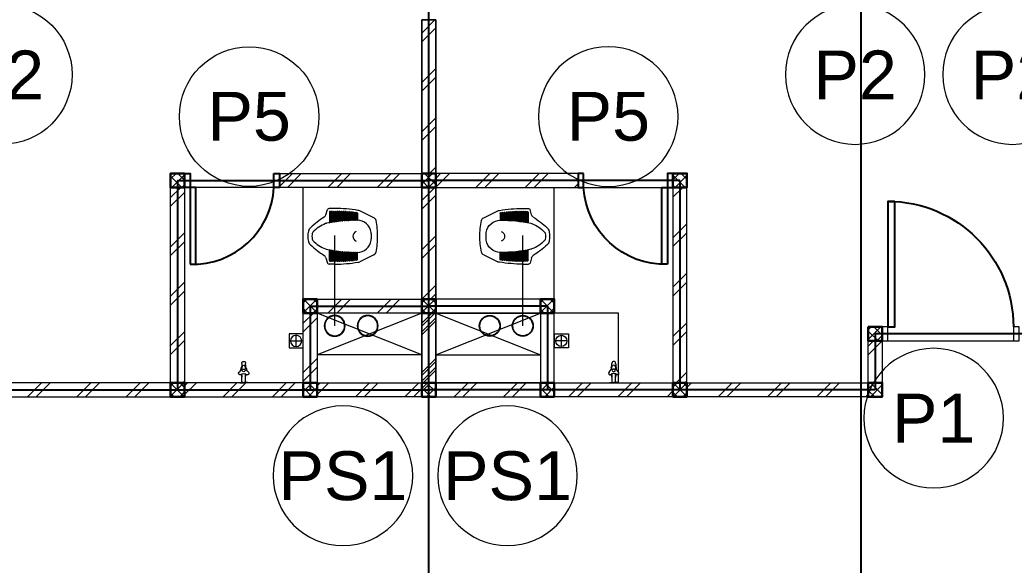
# Model space of a CAD drawing. Header units: millimetres. Extents: x -108 to 357, y -17 to 192.
# Drawn here: x 130.64 to 137.77, y 6.84 to 10.75 of the extents above; entities that cross this region are included whole.
import ezdxf
from ezdxf.enums import TextEntityAlignment as Align

# ---------------------------------------------------------------- set-up
doc = ezdxf.new("R2010")
doc.units = ezdxf.units.MM
for name, color, linetype, lineweight in [('ars', 11, 'Continuous', 0), ('KOL', 1, 'Continuous', 30), ('KOLOM', 4, 'Continuous', 9), ('lan', 7, 'Continuous', 15), ('NOT', 7, 'Continuous', 20), ('SANITAIR', 15, 'Continuous', 9), ('tem', 5, 'Continuous', 20), ('u', 6, 'Continuous', 20)]:
    doc.layers.add(name, color=color, linetype=linetype, lineweight=lineweight)
doc.layers.add('as', color=1, linetype='Continuous', plot=False)
doc.layers.add('Kusen', color=30, linetype='Continuous')
doc.styles.add('S', font='simplex', dxfattribs={"width": 0.75})
doc.styles.get("Standard").update_dxf_attribs({"font": 'arial.ttf'})
pattern_1 = [(45, (0.09994, 0.1431), (-0.1767767, 0.1767767), []), (45, (0.16244, 0.1431), (-0.1767767, 0.1767767), [])]
pattern_2 = [(45, (8.19994, -5.1569), (-0.1767767, 0.1767767), []), (45, (8.26244, -5.1569), (-0.1767767, 0.1767767), [])]
pattern_3 = [(45, (10.87994, -1.0569), (-0.1767767, 0.1767767), []), (45, (10.94244, -1.0569), (-0.1767767, 0.1767767), [])]
pattern_4 = [(45, (9.07994, -2.5569), (-0.1767767, 0.1767767), []), (45, (9.14244, -2.5569), (-0.1767767, 0.1767767), [])]
pattern_5 = [(45, (1.04994, 0.1431), (-0.1767767, 0.1767767), []), (45, (1.11244, 0.1431), (-0.1767767, 0.1767767), [])]

# ---------------------------------------------------------------- blocks, each defined once
blk = doc.blocks.new('KRAN ATAS')
for p, q in [((-0.0198, 0), (0, 0)), ((-0.0198, -0.0015), (-0.0198, 0)), ((0.0198, 0), (0, 0)), ((0.0198, -0.0015), (0.0198, 0)), ((-0.0193, -0.002), (0, -0.002)), ((-0.0087, -0.006), (-0.0087, -0.0441)), ((0.0193, -0.002), (0, -0.002)), ((0.0087, -0.006), (0.0087, -0.0441))]:
    blk.add_line(p, q)
for centre, radius, start, end in [((-0.0191, -0.047), 0.00682, 147.2603, 232.4214), ((-0.0188, -0.0464), 0.00682, 67.5786, 152.7397), ((-0.0193, -0.0015), 0.0005, 180, 270), ((0, -0.0187), 0.0268, 232.9628, 307.0372), ((-0.0127, -0.006), 0.004, 0, 90), ((0.0743, -0.0604), 0.0878, 163.7486, 168.4446), ((-0.0388, -0.0275), 0.03, 343.7486, 0), ((0.0127, -0.006), 0.004, 90, 180), ((0.0388, -0.0275), 0.03, 180, 196.2514), ((-0.0743, -0.0604), 0.0878, 11.5554, 16.2514), ((0.0188, -0.0464), 0.00682, 27.2603, 112.4214), ((0.0193, -0.0015), 0.0005, 270, 0), ((0.0191, -0.047), 0.00682, 307.5786, 32.7397), ((-0.0514, -0.0871), 0.0447, 7.4918, 50.9581), ((0.0743, -0.0604), 0.0878, 182.0552, 189.0251), ((-0.0892, -0.0965), 0.08, 0.3555, 16.2023), ((-0.0004, -0.0965), 0.0088, 176.8553, 272.6444), ((-0.0004, -0.0613), 0.0068, 86.5771, 273.4229), ((-0.0003, -0.0804), 0.00682, 187.5786, 272.7397), ((0.0004, -0.0613), 0.0068, 266.5771, 93.4229), ((0.0003, -0.0804), 0.00682, 267.2603, 352.4214), ((0.0004, -0.0965), 0.0088, 267.3556, 3.1447), ((0.0514, -0.0871), 0.0447, 129.0419, 172.5082), ((0.0892, -0.0965), 0.08, 163.7977, 179.6445), ((-0.0743, -0.0604), 0.0878, 350.9749, 357.9448)]:
    blk.add_arc(centre, radius, start, end)
blk = doc.blocks.new('AVOOR')
blk.add_lwpolyline([(-21.8185, -71.5914), (-21.9185, -71.5914), (-21.9185, -71.4914), (-21.8185, -71.4914)], close=True)
for points in [[(-21.8685, -71.5014), (-21.8685, -71.5814)], [(-21.9085, -71.5414), (-21.8285, -71.5414)]]:
    blk.add_lwpolyline(points)
blk.add_circle((-21.8685, -71.5414), 0.04)
blk = doc.blocks.new('CL J D')
for p, q in [((0.0275, 0.1273), (0.1283, 0.1756)), ((0.145, 0.1598), (0.145, 0.1109)), ((0.1539, 0.1598), (0.1539, 0.1111)), ((0.1587, 0.1615), (0.1587, 0.1111)), ((0.1676, 0.1615), (0.1676, 0.1111)), ((0.1723, 0.1631), (0.1723, 0.1111)), ((0.1812, 0.1631), (0.1812, 0.1109)), ((0.186, 0.1645), (0.186, 0.1109)), ((0.1949, 0.1645), (0.1949, 0.1105)), ((0.1996, 0.1657), (0.1996, 0.1105)), ((0.2085, 0.1657), (0.2085, 0.11)), ((0.2133, 0.1667), (0.2133, 0.11)), ((0.2222, 0.1667), (0.2222, 0.1092)), ((0.2269, 0.1676), (0.2269, 0.1092)), ((0.2358, 0.1676), (0.2358, 0.1082)), ((0.2406, 0.1682), (0.2406, 0.1082)), ((0.2495, 0.1682), (0.2495, 0.107)), ((0.2542, 0.1687), (0.2542, 0.107)), ((0.2631, 0.1687), (0.2631, 0.1056)), ((0.2679, 0.169), (0.2679, 0.1056)), ((0.2768, 0.169), (0.2768, 0.104)), ((0.2815, 0.1692), (0.2815, 0.104)), ((0.2904, 0.1692), (0.2904, 0.1022)), ((0.2952, 0.1691), (0.2952, 0.1022)), ((0.3041, 0.1691), (0.3041, 0.1003)), ((0.306, 0.1938), (0.3479, 0.1938)), ((0.3088, 0.1689), (0.3088, 0.1003)), ((0.3177, 0.1689), (0.3177, 0.0981)), ((0.3225, 0.1685), (0.3225, 0.0981)), ((0.3314, 0.1685), (0.3314, 0.0957)), ((0.3361, 0.1679), (0.3361, 0.0957)), ((0.345, 0.1679), (0.345, 0.093)), ((0.3709, 0.1476), (0.3594, 0.1853)), ((0.0275, -0.1398), (0.1283, -0.188)), ((0.145, -0.1722), (0.145, -0.1234)), ((0.1539, -0.1722), (0.1539, -0.1236)), ((0.1587, -0.174), (0.1587, -0.1236)), ((0.1676, -0.174), (0.1676, -0.1236)), ((0.1723, -0.1756), (0.1723, -0.1236)), ((0.1812, -0.1756), (0.1812, -0.1234)), ((0.186, -0.177), (0.186, -0.1234)), ((0.1949, -0.177), (0.1949, -0.123)), ((0.1996, -0.1782), (0.1996, -0.123)), ((0.2085, -0.1782), (0.2085, -0.1224)), ((0.2133, -0.1792), (0.2133, -0.1224)), ((0.2222, -0.1792), (0.2222, -0.1216)), ((0.2269, -0.18), (0.2269, -0.1216)), ((0.2358, -0.18), (0.2358, -0.1206)), ((0.2406, -0.1807), (0.2406, -0.1206)), ((0.2495, -0.1807), (0.2495, -0.1195)), ((0.2542, -0.1812), (0.2542, -0.1195)), ((0.2631, -0.1812), (0.2631, -0.1181)), ((0.2679, -0.1815), (0.2679, -0.1181)), ((0.2768, -0.1815), (0.2768, -0.1165)), ((0.2815, -0.1816), (0.2815, -0.1165)), ((0.2904, -0.1816), (0.2904, -0.1147)), ((0.2952, -0.1816), (0.2952, -0.1147)), ((0.3041, -0.1816), (0.3041, -0.1127)), ((0.3088, -0.1813), (0.3088, -0.1127)), ((0.3177, -0.1813), (0.3177, -0.1105)), ((0.3225, -0.1809), (0.3225, -0.1105)), ((0.3314, -0.1809), (0.3314, -0.1081)), ((0.3361, -0.1803), (0.3361, -0.1081)), ((0.345, -0.1803), (0.345, -0.1055)), ((0.306, -0.2062), (0.3479, -0.2062)), ((0.3709, -0.16), (0.3594, -0.1977))]:
    blk.add_line(p, q)
for centre, radius, start, end in [((0.1462, 0.1381), 0.0415, 97.43664, 115.58841), ((0.3183, -0.8979), 1.0917, 90.64465, 99.35641), ((0.1495, 0.1598), 0.00445, 0, 180), ((0.1631, 0.1615), 0.00445, 0, 180), ((0.1768, 0.1631), 0.00445, 0, 180), ((0.1904, 0.1645), 0.00445, 0, 180), ((0.2041, 0.1657), 0.00445, 0, 180), ((0.2177, 0.1667), 0.00445, 0, 180), ((0.2314, 0.1676), 0.00445, 0, 180), ((0.245, 0.1682), 0.00445, 0, 180), ((0.2587, 0.1687), 0.00445, 0, 180), ((0.2723, 0.169), 0.00445, 0, 180), ((0.286, 0.1692), 0.00445, 0, 180), ((0.2996, 0.1691), 0.00445, 0, 180), ((0.3133, 0.1689), 0.00445, 0, 180), ((0.3269, 0.1685), 0.00445, 0, 180), ((0.3406, 0.1679), 0.00445, 0, 180), ((0.3479, 0.1818), 0.012, 16.98371, 90), ((0.3992, 0.1563), 0.0297, 196.98371, 236.58705), ((0.5098, 0), 0.5098, 167.907, 180.70014), ((0.0403, 0.1006), 0.0297, 115.58841, 167.907), ((0.1458, 0.0077), 0.1009, 89.36458, 171.9631), ((0.1427, 0.1109), 0.00237, 271.71865, 0), ((0.1639, -0.8282), 0.9369, 77.60377, 91.04193), ((0.1563, 0.1111), 0.00237, 180, 0), ((0.17, 0.1111), 0.00237, 180, 0), ((0.1836, 0.1109), 0.00237, 180, 0), ((0.1973, 0.1105), 0.00237, 180, 0), ((0.2109, 0.11), 0.00237, 180, 0), ((0.2246, 0.1092), 0.00237, 180, 0), ((0.2382, 0.1082), 0.00237, 180, 0), ((0.2519, 0.107), 0.00237, 180, 0), ((0.2655, 0.1056), 0.00237, 180, 0), ((0.2792, 0.104), 0.00237, 180, 0), ((0.2928, 0.1022), 0.00237, 180, 0), ((0.3064, 0.1003), 0.00237, 180, 0), ((0.3201, 0.0981), 0.00237, 180, 0), ((0.3337, 0.0957), 0.00237, 180, 0), ((0.3474, 0.093), 0.00237, 180, 258.7357), ((0.3518, 0.0291), 0.0593, 68.96955, 77.12628), ((0.2831, -0.1497), 0.2509, 43.87855, 68.96955), ((-0.0629, -0.5443), 0.8096, 47.75416, 56.58705), ((0.1995, 0.0001), 0.1551, 171.9445, 182.3259), ((0.1409, -0.0052), 0.0359, 358.3993, 69.7102), ((0.4511, 0.0118), 0.0178, 9.30537, 43.87855), ((0.3402, -0.0063), 0.1302, 0.0418, 9.30537), ((0.4495, 0.0199), 0.0475, 13.4838, 47.75416), ((0.3402, -0.0063), 0.1598, 0.03404, 13.4838), ((0.5098, -0.0125), 0.5098, 179.29986, 192.093), ((0.1995, -0.0125), 0.1551, 177.6741, 188.0555), ((0.1458, -0.0202), 0.1009, 188.0369, 270.63542), ((0.1409, -0.0072), 0.0359, 290.2898, 1.6007), ((0.2831, 0.1372), 0.2509, 291.03045, 316.12145), ((-0.0629, 0.5318), 0.8096, 303.41295, 312.24584), ((0.4511, -0.0243), 0.0178, 316.12145, 350.69463), ((0.3402, -0.0061), 0.1302, 350.69463, 359.9582), ((0.4495, -0.0323), 0.0475, 312.24584, 346.5162), ((0.3402, -0.0061), 0.1598, 346.5162, 359.96596), ((0.0403, -0.113), 0.0297, 192.093, 244.41159), ((0.1427, -0.1234), 0.00237, 0, 88.28135), ((0.1639, 0.8157), 0.9369, 268.95807, 282.39623), ((0.1563, -0.1236), 0.00237, 0, 180), ((0.17, -0.1236), 0.00237, 0, 180), ((0.1836, -0.1234), 0.00237, 0, 180), ((0.1973, -0.123), 0.00237, 0, 180), ((0.2109, -0.1224), 0.00237, 0, 180), ((0.2246, -0.1216), 0.00237, 0, 180), ((0.2382, -0.1206), 0.00237, 0, 180), ((0.2519, -0.1195), 0.00237, 0, 180), ((0.2655, -0.1181), 0.00237, 0, 180), ((0.2792, -0.1165), 0.00237, 0, 180), ((0.2928, -0.1147), 0.00237, 0, 180), ((0.3064, -0.1127), 0.00237, 0, 180), ((0.3201, -0.1105), 0.00237, 0, 180), ((0.3337, -0.1081), 0.00237, 0, 180), ((0.3474, -0.1055), 0.00237, 101.2643, 180), ((0.3518, -0.0415), 0.0593, 282.87372, 291.03045), ((0.1462, -0.1506), 0.0415, 244.41159, 262.56336), ((0.3183, 0.8854), 1.0917, 260.64359, 269.35535), ((0.1495, -0.1722), 0.00445, 180, 0), ((0.1631, -0.174), 0.00445, 180, 0), ((0.1768, -0.1756), 0.00445, 180, 0), ((0.1904, -0.177), 0.00445, 180, 0), ((0.2041, -0.1782), 0.00445, 180, 0), ((0.2177, -0.1792), 0.00445, 180, 0), ((0.2314, -0.18), 0.00445, 180, 0), ((0.245, -0.1807), 0.00445, 180, 0), ((0.2587, -0.1812), 0.00445, 180, 0), ((0.2723, -0.1815), 0.00445, 180, 0), ((0.286, -0.1816), 0.00445, 180, 0), ((0.2996, -0.1816), 0.00445, 180, 0), ((0.3133, -0.1813), 0.00445, 180, 0), ((0.3269, -0.1809), 0.00445, 180, 0), ((0.3406, -0.1803), 0.00445, 180, 0), ((0.3479, -0.1942), 0.012, 270, 343.01629), ((0.3992, -0.1687), 0.0297, 123.41295, 163.01629)]:
    blk.add_arc(centre, radius, start, end)
blk = doc.blocks.new('P.60')
at = {"layer": 'Kusen'}
for points in [[(1472.8348, 997.5354), (1472.8748, 997.5354), (1472.8748, 997.4354), (1472.8348, 997.4354)], [(1473.4748, 997.5354), (1473.5148, 997.5354), (1473.5148, 997.4354), (1473.4748, 997.4354)], [(1472.8748, 996.8854), (1472.9148, 996.8854), (1472.9148, 997.4354), (1472.8748, 997.4354)]]:
    blk.add_lwpolyline(points, close=True, dxfattribs=at)
blk.add_arc((1472.8948, 997.4658), 0.5808, 268.02661, 356.99428, dxfattribs=at)
blk = doc.blocks.new('P-90')
at = {"layer": 'Kusen'}
blk.add_lwpolyline([(374.6908, -21.5979), (374.7408, -21.5979), (374.7408, -22.4979), (374.6908, -22.4979)], close=True, dxfattribs=at)
at = {"layer": 'Kusen', "lineweight": 9}
for points in [[(373.8008, -22.4979), (373.8408, -22.4979), (373.8408, -22.5979), (373.8008, -22.5979)], [(374.7408, -22.4979), (374.7808, -22.4979), (374.7808, -22.5979), (374.7408, -22.5979)]]:
    blk.add_lwpolyline(points, close=True, dxfattribs=at)
at = {"layer": 'Kusen'}
blk.add_arc((374.7408, -22.4979), 0.9, 90, 180, dxfattribs=at)
blk = doc.blocks.new('K 10.10')
at = {"layer": 'ars'}
h = blk.add_hatch(dxfattribs=at)
h.set_pattern_fill('_USER', color=256, scale=0.05, angle=45, double=1, pattern_type=0)
h.set_pattern_definition([(45, (0, 0), (-0.035355339, 0.035355339), []), (135, (0, 0), (-0.035355339, -0.035355339), [])])
h.paths.add_polyline_path([(1560.5383, 1380.4069), (1560.6383, 1380.4069), (1560.6383, 1380.5069), (1560.5383, 1380.5069)])
at = {"layer": 'KOL'}
blk.add_lwpolyline([(1560.5383, 1380.4069), (1560.6383, 1380.4069), (1560.6383, 1380.5069), (1560.5383, 1380.5069)], close=True, dxfattribs=at)
blk = doc.blocks.new('typikal-1a')
at = {"layer": 'ars'}
for centre, radius in [((5.526, 5.0422), 0.075), ((5.526, 5.0422), 0.071), ((5.7625, 5.0422), 0.075), ((5.7625, 5.0422), 0.071)]:
    blk.add_circle(centre, radius, dxfattribs=at)
at = {"layer": 'as'}
for p, q in [((3, 5.1), (3, 5.5)), ((3, 5.5), (6.2, 5.5)), ((4.4, 4), (4.4, 5.5)), ((5.35, 4.9), (5.35, 5.5)), ((1.9, 5.1), (3, 5.1)), ((5.35, 4.9), (6.2, 4.9)), ((4.4, 4), (6.2, 4))]:
    blk.add_line(p, q, dxfattribs=at)
at = {"layer": 'lan'}
for p, q in [((2.91, 5.15), (2.01, 5.15)), ((5.3, 4.85), (5.3, 4.05)), ((5.09, 4.05), (4.53, 4.05))]:
    blk.add_line(p, q, dxfattribs=at)
at = {"layer": 'tem'}
for points in [[(3.05, 5.55), (4.35, 5.55), (4.35, 5.45), (3.05, 5.45)], [(4.45, 5.55), (5.3, 5.55), (5.3, 5.45), (4.45, 5.45)], [(6.15, 5.55), (5.4, 5.55), (5.4, 5.45), (6.15, 5.45)], [(2.95, 5.45), (3.05, 5.45), (3.05, 5.15), (2.95, 5.15)], [(4.45, 5.45), (4.35, 5.45), (4.35, 4.05), (4.45, 4.05)], [(5.4, 5.45), (5.3, 5.45), (5.3, 4.95), (5.4, 4.95)], [(6.15, 4.95), (6.25, 4.95), (6.25, 5.45), (6.15, 5.45)], [(5.4, 4.85), (6.15, 4.85), (6.15, 4.95), (5.4, 4.95)], [(6.15, 4.85), (6.25, 4.85), (6.25, 4.05), (6.15, 4.05)], [(5.13, 3.95), (6.15, 3.95), (6.15, 4.05), (5.13, 4.05)], [(6.15, 3.95), (6.25, 3.95), (6.25, 2.85), (6.15, 2.85)]]:
    blk.add_lwpolyline(points, close=True, dxfattribs=at)
at = {"layer": 'u'}
for points in [[(6.15, 5.25), (5.3996, 4.9505)], [(6.15, 4.95), (5.4, 5.25)], [(6.15, 5.25), (5.4, 5.25)], [(5.526, 5.0422), (5.526, 4.3936)]]:
    blk.add_lwpolyline(points, dxfattribs=at)
at = {"layer": 'KOLOM', "extrusion": (0, 0, -1), "zscale": -1}
for p in [(-1563.5883, -1374.9569), (-1564.9883, -1374.9569), (-1565.9383, -1374.9569), (-1566.7883, -1374.9569), (-1563.5883, -1375.3569), (-1565.9383, -1375.5569), (-1566.7883, -1375.5569), (-1564.9883, -1376.4569), (-1566.7883, -1376.4569)]:
    blk.add_blockref('K 10.10', p, dxfattribs=at)
at = {"layer": 'Kusen', "xscale": -1, "rotation": 180}
for name, p in [('P-90', (-371.8308, -17.4479)), ('P.60', (-1468.3848, 1001.4854))]:
    blk.add_blockref(name, p, dxfattribs=at)
at = {"layer": 'SANITAIR', "extrusion": (0, 0, -1), "xscale": -1.450644103627577, "yscale": 1.450644103627577, "zscale": -1.450644103627577, "rotation": 359.9613440846884}
blk.add_blockref('KRAN ATAS', (-4.874, 5.45), dxfattribs=at)
at = {"layer": 'SANITAIR'}
blk.add_blockref('AVOOR', (27.1181, 76.6914), dxfattribs=at)
at = {"layer": 'SANITAIR', "extrusion": (0, 0, -1), "zscale": -1}
blk.add_blockref('CL J D', (-5.8335, 4.4068), dxfattribs=at)
blk = doc.blocks.new('A-2')
at = {"layer": 'ars'}
h = blk.add_hatch(dxfattribs=at)
h.set_pattern_fill('TEMBOK', color=256, scale=0.25)
h.set_pattern_definition([(45, (0.09994, -1.8569), (-0.1767767, 0.1767767), []), (45, (0.16244, -1.8569), (-0.1767767, 0.1767767), [])])
h.paths.add_polyline_path([(-24.3829, 10.2677), (-24.4828, 10.2677), (-24.4828, 11.3677), (-24.3829, 11.3677)])
h = blk.add_hatch(dxfattribs=at)
h.set_pattern_fill('TEMBOK', color=256, scale=0.25)
h.set_pattern_definition(pattern_3)
h.paths.add_polyline_path([(-25.5028, 10.1677), (-24.4828, 10.1677), (-24.4828, 10.2677), (-25.5028, 10.2677)])
h = blk.add_hatch(dxfattribs=at)
h.set_pattern_fill('TEMBOK', color=256, scale=0.25)
h.set_pattern_definition(pattern_3)
h.paths.add_polyline_path([(-23.3628, 10.1677), (-24.3829, 10.1677), (-24.3829, 10.2677), (-23.3628, 10.2677)])
h = blk.add_hatch(dxfattribs=at)
h.set_pattern_fill('TEMBOK', color=256, scale=0.25)
h.set_pattern_definition(pattern_2)
h.paths.add_polyline_path([(-26.1828, 8.7677), (-26.2828, 8.7677), (-26.2828, 10.1677), (-26.1828, 10.1677)])
h = blk.add_hatch(dxfattribs=at)
h.set_pattern_fill('TEMBOK', color=256, scale=0.25)
h.set_pattern_definition([(45, (0.09994, -3.0569), (-0.1767767, 0.1767767), []), (45, (0.16244, -3.0569), (-0.1767767, 0.1767767), [])])
h.paths.add_polyline_path([(-24.3829, 9.3677), (-24.4828, 9.3677), (-24.4828, 10.1677), (-24.3829, 10.1677)])
h = blk.add_hatch(dxfattribs=at)
h.set_pattern_fill('TEMBOK', color=256, scale=0.25)
h.set_pattern_definition(pattern_2)
h.paths.add_polyline_path([(-22.6828, 8.7677), (-22.5828, 8.7677), (-22.5828, 10.1677), (-22.6828, 10.1677)])
h = blk.add_hatch(dxfattribs=at)
h.set_pattern_fill('TEMBOK', color=256, scale=0.25)
h.set_pattern_definition([(45, (10.87994, -1.9569), (-0.1767767, 0.1767767), []), (45, (10.94244, -1.9569), (-0.1767767, 0.1767767), [])])
h.paths.add_polyline_path([(-25.2328, 9.2677), (-24.4828, 9.2677), (-24.4828, 9.3677), (-25.2328, 9.3677)])
h = blk.add_hatch(dxfattribs=at)
h.set_pattern_fill('TEMBOK', color=256, scale=0.25)
h.set_pattern_definition([(45, (9.14994, -6.0569), (-0.1767767, 0.1767767), []), (45, (9.21244, -6.0569), (-0.1767767, 0.1767767), [])])
h.paths.add_polyline_path([(-25.2328, 8.7677), (-25.3328, 8.7677), (-25.3328, 9.2677), (-25.2328, 9.2677)])
h = blk.add_hatch(dxfattribs=at)
h.set_pattern_fill('TEMBOK', color=256, scale=0.25)
h.set_pattern_definition([(45, (0.09994, -3.9569), (-0.1767767, 0.1767767), []), (45, (0.16244, -3.9569), (-0.1767767, 0.1767767), [])])
h.paths.add_polyline_path([(-24.3829, 8.7677), (-24.4828, 8.7677), (-24.4828, 9.2677), (-24.3829, 9.2677)])
h = blk.add_hatch(dxfattribs=at)
h.set_pattern_fill('TEMBOK', color=256, scale=0.25)
h.set_pattern_definition([(45, (9.99994, -6.0569), (-0.1767767, 0.1767767), []), (45, (10.06244, -6.0569), (-0.1767767, 0.1767767), [])])
h.paths.add_polyline_path([(-24.3829, 8.7677), (-24.4828, 8.7677), (-24.4828, 9.2677), (-24.3829, 9.2677)])
h = blk.add_hatch(dxfattribs=at)
h.set_pattern_fill('TEMBOK', color=256, scale=0.25)
h.set_pattern_definition([(45, (6.79994, -6.2569), (-0.1767767, 0.1767767), []), (45, (6.86244, -6.2569), (-0.1767767, 0.1767767), [])])
h.paths.add_polyline_path([(-21.2828, 8.7677), (-21.1828, 8.7677), (-21.1828, 9.0677), (-21.2828, 9.0677)])
h = blk.add_hatch(dxfattribs=at)
h.set_pattern_fill('TEMBOK', color=256, scale=0.25)
h.set_pattern_definition(pattern_4)
h.paths.add_polyline_path([(-27.5828, 8.6677), (-26.2828, 8.6677), (-26.2828, 8.7677), (-27.5828, 8.7677)])
h = blk.add_hatch(dxfattribs=at)
h.set_pattern_fill('TEMBOK', color=256, scale=0.25)
h.set_pattern_definition(pattern_1)
h.paths.add_polyline_path([(-26.1828, 8.6677), (-25.3328, 8.6677), (-25.3328, 8.7677), (-26.1828, 8.7677)])
h = blk.add_hatch(dxfattribs=at)
h.set_pattern_fill('TEMBOK', color=256, scale=0.25)
h.set_pattern_definition(pattern_5)
h.paths.add_polyline_path([(-25.2328, 8.6677), (-24.3829, 8.6677), (-24.3829, 8.7677), (-25.2328, 8.7677)])
h = blk.add_hatch(dxfattribs=at)
h.set_pattern_fill('TEMBOK', color=256, scale=0.25)
h.set_pattern_definition(pattern_5)
h.paths.add_polyline_path([(-23.6328, 8.6677), (-24.4828, 8.6677), (-24.4828, 8.7677), (-23.6328, 8.7677)])
h = blk.add_hatch(dxfattribs=at)
h.set_pattern_fill('TEMBOK', color=256, scale=0.25)
h.set_pattern_definition(pattern_1)
h.paths.add_polyline_path([(-22.6828, 8.6677), (-23.5328, 8.6677), (-23.5328, 8.7677), (-22.6828, 8.7677)])
h = blk.add_hatch(dxfattribs=at)
h.set_pattern_fill('TEMBOK', color=256, scale=0.25)
h.set_pattern_definition(pattern_4)
h.paths.add_polyline_path([(-21.2828, 8.6677), (-22.5828, 8.6677), (-22.5828, 8.7677), (-21.2828, 8.7677)])
blk.add_lwpolyline([(-24.3828, 8.7677), (-23.0728, 8.7677), (-23.0728, 9.2673), (-24.3829, 9.2673)], close=True, dxfattribs=at)
at = {"layer": 'as'}
for p, q in [((-24.4328, 1.1177), (-24.4328, 14.2177)), ((-21.3328, 1.1177), (-21.3328, 14.2177))]:
    blk.add_line(p, q, dxfattribs=at)
at = {"layer": 'lan', "xscale": -1, "rotation": 180}
blk.add_blockref('typikal-1a', (-30.6328, 14.2177), dxfattribs=at)
at = {"layer": 'lan', "rotation": 180}
blk.add_blockref('typikal-1a', (-18.2328, 14.2177), dxfattribs=at)
blk = doc.blocks.new('NAV')
blk.add_circle((0, -0.4), 0.4)
at = {"style": 'S', "width": 0.75, "flags": 4}
blk.add_attdef('AV', text='', height=0.3, dxfattribs=at).set_placement((0, -0.4), align=Align.MIDDLE)

msp = doc.modelspace()

# ---------------------------------------------------------------- block references
msp.add_blockref('A-2', (158.00671, -0.62199))
at = {"layer": 'NOT'}
ref = msp.add_blockref('NAV', (130.51825, 9.85402), dxfattribs=dict(at, xscale=1.25, yscale=1.25, zscale=1.25, rotation=180))
ref.add_attrib('AV', 'P2', dxfattribs={"layer": '0', "height": 0.35, "flags": 4}).set_placement((130.51825, 10.35402), align=Align.MIDDLE)
ref = msp.add_blockref('NAV', (136.62948, 9.85402), dxfattribs=dict(at, xscale=-1.25, yscale=1.25, zscale=1.25, rotation=180.0000000000217))
ref.add_attrib('AV', 'P2', dxfattribs={"layer": '0', "height": 0.35, "flags": 4}).set_placement((136.62948, 10.35402), align=Align.MIDDLE)
ref = msp.add_blockref('NAV', (137.75694, 9.85402), dxfattribs=dict(at, xscale=-1.25, yscale=1.25, zscale=1.25, rotation=180.0000000000217))
ref.add_attrib('AV', 'P2', dxfattribs={"layer": '0', "height": 0.35, "flags": 4}).set_placement((137.75694, 10.35402), align=Align.MIDDLE)
ref = msp.add_blockref('NAV', (132.287, 9.55278), dxfattribs=dict(at, xscale=1.25, yscale=1.25, zscale=1.25, rotation=180))
ref.add_attrib('AV', 'P5', dxfattribs={"layer": '0', "height": 0.35, "flags": 4}).set_placement((132.287, 10.05278), align=Align.MIDDLE)
ref = msp.add_blockref('NAV', (134.86073, 9.55278), dxfattribs=dict(at, xscale=-1.25, yscale=1.25, zscale=1.25, rotation=180.0000000000217))
ref.add_attrib('AV', 'P5', dxfattribs={"layer": '0', "height": 0.35, "flags": 4}).set_placement((134.86073, 10.05278), align=Align.MIDDLE)
ref = msp.add_blockref('NAV', (137.19224, 7.3926), dxfattribs=dict(at, xscale=-1.25, yscale=1.25, zscale=1.25, rotation=180.0000000000217))
ref.add_attrib('AV', 'P1', dxfattribs={"layer": '0', "height": 0.35, "flags": 4}).set_placement((137.19224, 7.8926), align=Align.MIDDLE)
ref = msp.add_blockref('NAV', (132.95923, 6.97992), dxfattribs=dict(at, xscale=-1.25, yscale=1.25, zscale=1.25, rotation=180.0000000000217))
ref.add_attrib('AV', 'PS1', dxfattribs={"layer": '0', "height": 0.35, "flags": 4}).set_placement((132.95923, 7.47992), align=Align.MIDDLE)
ref = msp.add_blockref('NAV', (134.13814, 6.97992), dxfattribs=dict(at, xscale=-1.25, yscale=1.25, zscale=1.25, rotation=180.0000000000217))
ref.add_attrib('AV', 'PS1', dxfattribs={"layer": '0', "height": 0.35, "flags": 4}).set_placement((134.13814, 7.47992), align=Align.MIDDLE)

doc.saveas('drawing.dxf')
